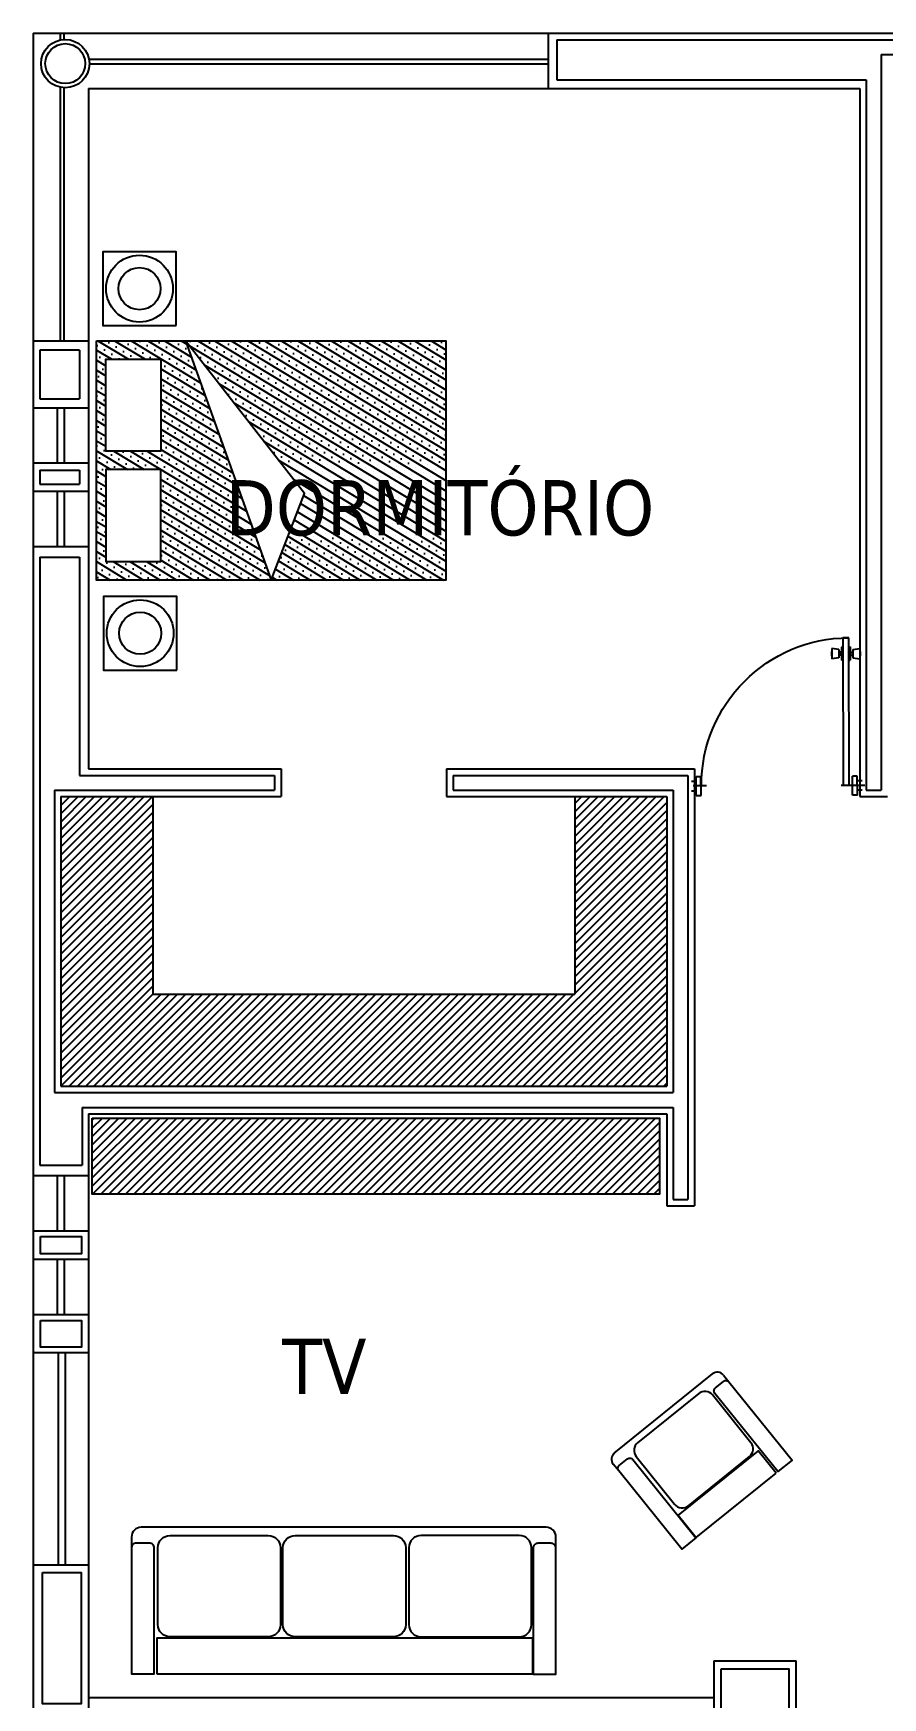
# Model space of a CAD drawing. Extents: x 152 to 700, y -120 to 84.
# Drawn here: x 222.54 to 227.16, y 27.2 to 36.25 of the extents above; entities that cross this region are included whole.
import ezdxf

# ---------------------------------------------------------------- set-up
doc = ezdxf.new("R2010")
doc.units = 0
doc.header["$LTSCALE"] = 0.03
doc.layers.get('0').update_dxf_attribs({"linetype": 'CONTINUOUS'})
for name, color, linetype in [('CALIDAD', 30, 'CONTINUOUS'), ('HERRERIA', 8, 'CONTINUOUS'), ('MUEBLES', 8, 'CONTINUOUS'), ('TEXTOS', 7, 'CONTINUOUS'), ('VENTANAS', 4, 'CONTINUOUS')]:
    doc.layers.add(name, color=color, linetype=linetype)
doc.styles.add('COTAS', font='tahoma.ttf', dxfattribs={"height": 0.1})
pattern_1 = [(148.86212, (-63.19567, -15.120315), (-0.02423903, -0.040121503), []), (148.86212, (-63.20361, -15.088134), (-0.02423903, -0.040121503), [0, -0.046875])]

# ---------------------------------------------------------------- blocks, each defined once
blk = doc.blocks.new('A$C74550830')
at = {"layer": 'MUEBLES', "linetype": 'Continuous'}
h = blk.add_hatch(dxfattribs=at)
h.set_pattern_fill('SACNCR', color=8, scale=0.5, angle=463.86212, style=0)
h.set_pattern_definition(pattern_1)
h.paths.add_polyline_path([(1.4154, 0.4842), (0, 0.4842), (0, 1.7842), (0.95, 1.7842), (0.7694, 1.313)])
h = blk.add_hatch(dxfattribs=at)
h.set_pattern_fill('SACNCR', color=8, scale=0.5, angle=463.86212, style=0)
h.set_pattern_definition(pattern_1)
h.paths.add_polyline_path([(0.95, 1.7842), (1.9, 1.7842), (1.9, 0.4842), (1.4154, 0.4842)])
h.paths.add_polyline_path([(1.55, 1.6842), (1.55, 1.1842), (1.85, 1.1842), (1.85, 1.6842)], flags=16)
h.paths.add_polyline_path([(1.85, 1.0842), (1.85, 0.5842), (1.55, 0.5842), (1.55, 1.0842)], flags=16)
at = {"layer": 'MUEBLES', "color": 8}
for points in [[(1.4625, 2.2736), (1.4625, 1.8736), (1.8625, 1.8736), (1.8625, 2.2736)], [(1.4662, 0.4), (1.4662, 0), (1.8662, 0), (1.8662, 0.4)]]:
    blk.add_lwpolyline(points, close=True, dxfattribs=at)
at = {"layer": 'MUEBLES', "color": 8, "linetype": 'Continuous'}
for points in [[(1.9, 0.4842), (0, 0.4842), (0, 1.7842), (1.9, 1.7842)], [(0.95, 1.7842), (0.7694, 1.313), (1.4154, 0.4842)], [(1.55, 1.6842), (1.55, 1.1842), (1.85, 1.1842), (1.85, 1.6842)], [(1.85, 1.6842), (1.55, 1.6842), (1.55, 1.1842), (1.85, 1.1842)], [(1.85, 1.0842), (1.85, 0.5842), (1.55, 0.5842), (1.55, 1.0842)], [(1.55, 1.0842), (1.85, 1.0842), (1.85, 0.5842), (1.55, 0.5842)]]:
    blk.add_lwpolyline(points, close=True, dxfattribs=at)
at = {"layer": 'MUEBLES', "color": 8}
for centre, radius in [((1.6625, 2.0736), 0.1815), ((1.6625, 2.0736), 0.1145), ((1.6662, 0.2), 0.1815), ((1.6662, 0.2), 0.1145)]:
    blk.add_circle(centre, radius, dxfattribs=at)
blk = doc.blocks.new('A$C7F5F34B9')
at = {"layer": 'MUEBLES'}
for p, q in [((0.0814, 0.8113), (0.1114, 0.8113)), ((0.0814, 0.0489), (0.0814, 0.8113)), ((0.1114, 0.8113), (0.1114, 0.0489)), ((0.0225, 0.7406), (0.0225, 0.7187)), ((0.0246, 0.7406), (0.0225, 0.7406)), ((0.0246, 0.7187), (0.0225, 0.7187)), ((0.0246, 0.7565), (0.0246, 0.7028)), ((0.0598, 0.7516), (0.0246, 0.7565)), ((0.0598, 0.7077), (0.0246, 0.7028)), ((0.0598, 0.7516), (0.0598, 0.7077)), ((0.0702, 0.738), (0.0598, 0.738)), ((0.0702, 0.7213), (0.0598, 0.7213)), ((0.0702, 0.72), (0.0702, 0.7393)), ((0.0803, 0.7639), (0.0744, 0.7639)), ((0.0744, 0.7639), (0.0744, 0.6954)), ((0.0803, 0.6954), (0.0744, 0.6954)), ((0.0803, 0.7639), (0.0803, 0.6954)), ((0.1125, 0.7639), (0.1125, 0.6954)), ((0.1125, 0.7639), (0.1183, 0.7639)), ((0.1125, 0.6954), (0.1183, 0.6954)), ((0.1183, 0.7639), (0.1183, 0.6954)), ((0.1226, 0.72), (0.1226, 0.7393)), ((0.1226, 0.738), (0.133, 0.738)), ((0.1226, 0.7213), (0.133, 0.7213)), ((0.133, 0.7516), (0.1682, 0.7565)), ((0.133, 0.7516), (0.133, 0.7077)), ((0.133, 0.7077), (0.1682, 0.7028)), ((0.1682, 0.7565), (0.1682, 0.7028)), ((0.1682, 0.7406), (0.1703, 0.7406)), ((0.1682, 0.7187), (0.1703, 0.7187)), ((0.1703, 0.7406), (0.1703, 0.7187)), ((0.039, 0.0978), (0.0635, 0.0978)), ((0.039, 0), (0.039, 0.0978)), ((0.0635, 0), (0.0635, 0.0978)), ((0.8701, 0.0978), (0.8457, 0.0978)), ((0.8457, 0), (0.8457, 0.0978)), ((0.8701, 0), (0.8701, 0.0978)), ((0, 0.0489), (0.1221, 0.0489)), ((0.0146, 0.0733), (0.039, 0.0733)), ((0.0146, 0.0244), (0.039, 0.0244)), ((0.8181, 0.0489), (0.8866, 0.0489)), ((0.8946, 0.0733), (0.8701, 0.0733)), ((0.8946, 0.0244), (0.8701, 0.0244)), ((0.039, 0), (0.0635, 0)), ((0.8701, 0), (0.8457, 0))]:
    blk.add_line(p, q, dxfattribs=at)
for centre, radius, start, end in [((0.0814, 0.0489), 0.7624, 0, 90), ((0.0706, 0.7432), 0.00393, 264.85268, 9.81939), ((0.0706, 0.7161), 0.00393, 350.18061, 95.14732), ((0.1222, 0.7432), 0.00393, 170.18061, 275.14732), ((0.1222, 0.7161), 0.00393, 84.85268, 189.81939)]:
    blk.add_arc(centre, radius, start, end, dxfattribs=at)

msp = doc.modelspace()

# ---------------------------------------------------------------- hatches: boundary and pattern name
at = {"layer": 'MUEBLES', "ltscale": 0.03}
h = msp.add_hatch(dxfattribs=at)
h.set_pattern_fill('ANSI31', color=256, scale=0.01, style=0)
h.set_pattern_definition([(45, (62.608397, 100.116756), (-0.0224506403, 0.0224506403), [])])
h.paths.add_polyline_path([(223.1892, 32.1028), (222.6892, 32.1028), (222.6892, 30.5278), (224.6142, 30.5278), (224.6142, 31.0278), (223.1892, 31.0278)])
h.paths.add_polyline_path([(225.4842, 31.0278), (224.6142, 31.0278), (224.6142, 30.5278), (225.9842, 30.5278), (225.9842, 32.1028), (225.4842, 32.1028)])
h = msp.add_hatch(dxfattribs=at)
h.set_pattern_fill('ANSI31', color=256, scale=0.01, style=0)
h.set_pattern_definition([(45, (62.608397, 100.705996), (-0.0224506403, 0.0224506403), [])])
h.paths.add_polyline_path([(224.6142, 30.3547), (224.6142, 29.9415), (225.9439, 29.9415), (225.9439, 30.3547)])
h.paths.add_polyline_path([(222.8592, 30.3547), (222.8592, 29.9415), (224.6142, 29.9415), (224.6142, 30.3547)])

# ---------------------------------------------------------------- linework, layer by layer
at = {"ltscale": 0.03}
for p, q in [((222.5392, 36.2528), (233.7642, 36.2528)), ((222.5392, 36.2528), (222.5392, 27.1028)), ((222.6856, 36.2528), (222.6856, 36.2163)), ((222.7047, 36.2528), (222.7047, 36.219)), ((225.3392, 36.2528), (225.3392, 35.9528)), ((222.8392, 35.9528), (227.0342, 35.9528)), ((222.8392, 35.9528), (222.8392, 32.2528)), ((227.0342, 35.9528), (227.0342, 32.1028)), ((222.837, 34.5785), (222.5392, 34.5785)), ((222.5392, 34.217), (222.8392, 34.217)), ((222.5392, 33.917), (222.8392, 33.917)), ((222.5392, 33.7628), (222.8392, 33.7628)), ((222.5392, 33.4628), (222.8392, 33.4628)), ((222.8392, 32.2528), (223.8867, 32.2528)), ((223.8867, 32.2528), (223.8867, 32.1028)), ((224.7867, 32.2528), (226.1342, 32.2528)), ((224.7867, 32.2528), (224.7867, 32.1028)), ((226.1342, 32.2528), (226.1342, 29.8778)), ((222.6892, 32.1028), (223.8867, 32.1028)), ((222.6892, 32.1028), (222.6892, 30.5278)), ((224.7867, 32.1028), (225.9842, 32.1028)), ((225.9842, 32.1028), (225.9842, 30.5278)), ((227.0342, 32.1028), (227.1842, 32.1028)), ((222.6892, 30.5278), (225.9842, 30.5278)), ((222.8392, 30.3778), (225.9842, 30.3778)), ((222.8392, 30.3778), (222.8392, 27.1028)), ((225.9842, 30.3778), (225.9842, 29.8778)), ((222.5392, 30.0417), (222.8392, 30.0417)), ((225.9842, 29.8778), (226.1342, 29.8778)), ((222.5392, 29.7417), (222.8392, 29.7417)), ((222.5392, 29.5875), (222.8392, 29.5875)), ((222.5392, 29.2875), (222.8392, 29.2875)), ((222.5392, 29.0796), (222.8392, 29.0796)), ((222.5392, 27.9254), (222.8392, 27.9254)), ((226.2392, 27.4028), (226.2392, 27.1028)), ((226.2392, 27.4028), (226.6875, 27.4028)), ((226.6875, 27.1028), (226.6875, 27.4028))]:
    msp.add_line(p, q, dxfattribs=at)
msp.add_circle((222.713, 36.0878), 0.1314, dxfattribs=at)
at = {"layer": 'CALIDAD', "ltscale": 0.03}
for p, q in [((225.3861, 36.2178), (230.832, 36.2178)), ((225.3861, 36.2178), (225.3861, 35.9996)), ((227.1492, 36.1378), (229.0692, 36.1378)), ((227.1492, 36.1378), (227.1492, 32.1378)), ((225.3861, 35.9996), (227.0692, 35.9996)), ((227.0692, 35.9996), (227.0692, 32.1378)), ((222.5742, 34.5302), (222.5742, 34.2653)), ((222.7905, 34.5302), (222.5742, 34.5302)), ((222.7905, 34.5302), (222.7905, 34.2653)), ((222.5742, 34.2653), (222.7905, 34.2653)), ((222.5742, 33.8783), (222.7905, 33.8783)), ((222.5742, 33.8783), (222.5742, 33.8015)), ((222.7905, 33.8783), (222.7905, 33.8015)), ((222.5742, 33.8015), (222.7905, 33.8015)), ((222.5742, 33.4048), (222.7905, 33.4048)), ((222.5742, 33.4048), (222.5742, 30.0994)), ((222.7905, 33.4048), (222.7905, 32.2178)), ((222.7905, 32.2178), (223.8517, 32.2178)), ((223.8517, 32.2178), (223.8517, 32.1378)), ((224.8217, 32.2178), (226.0992, 32.2178)), ((224.8217, 32.2178), (224.8217, 32.1378)), ((226.0992, 32.2178), (226.0992, 29.9128)), ((222.6542, 32.1378), (222.6542, 30.4928)), ((222.6542, 32.1378), (223.8517, 32.1378)), ((224.8217, 32.1378), (226.0192, 32.1378)), ((226.0192, 32.1378), (226.0192, 30.4928)), ((227.0692, 32.1378), (227.1492, 32.1378)), ((222.6542, 30.4928), (226.0192, 30.4928)), ((222.8042, 30.4128), (226.0192, 30.4128)), ((222.8042, 30.4128), (222.8042, 30.0994)), ((226.0192, 30.4128), (226.0192, 29.9128)), ((222.5742, 30.0994), (222.8042, 30.0994)), ((226.0192, 29.9128), (226.0992, 29.9128))]:
    msp.add_line(p, q, dxfattribs=at)
at = {"layer": 'CALIDAD'}
for points in [[(222.579, 29.7106), (222.8006, 29.7106), (222.8006, 29.6171), (222.579, 29.6171)], [(222.579, 29.2533), (222.8006, 29.2533), (222.8006, 29.1082), (222.579, 29.1082)], [(222.5899, 27.8839), (222.7996, 27.8839), (222.7996, 27.1696), (222.5899, 27.1696)], [(226.2797, 27.3593), (226.6482, 27.3593), (226.6482, 27.138), (226.2797, 27.138)]]:
    msp.add_lwpolyline(points, close=True, dxfattribs=at)
at = {"layer": 'CALIDAD', "ltscale": 0.03}
msp.add_circle((222.713, 36.0878), 0.1086, dxfattribs=at)
at = {"layer": 'MUEBLES', "ltscale": 0.03}
for p, q in [((223.1892, 32.1028), (223.1892, 31.0278)), ((225.4842, 32.1028), (225.4842, 31.0278)), ((223.1892, 31.0278), (225.4842, 31.0278))]:
    msp.add_line(p, q, dxfattribs=at)
at = {"layer": 'MUEBLES'}
for p, q in [((225.6989, 28.5334), (226.2328, 28.9634)), ((226.2926, 28.9569), (226.3224, 28.9199)), ((225.7227, 28.4361), (225.6925, 28.4737)), ((223.0732, 28.0765), (223.0732, 28.017)), ((225.3278, 28.1297), (223.1264, 28.1297)), ((225.381, 28.0161), (225.381, 28.0765))]:
    msp.add_line(p, q, dxfattribs=at)
at = {"layer": 'MUEBLES', "ltscale": 0.03}
msp.add_lwpolyline([(222.8592, 30.3547), (225.9439, 30.3547), (225.9439, 29.9415), (222.8592, 29.9415)], close=True, dxfattribs=at)
at = {"layer": 'MUEBLES'}
for points in [[(226.442, 28.5891), (226.2325, 28.8492, 0.414214), (226.1578, 28.8572), (225.8255, 28.5896, 0.414214), (225.8175, 28.5149), (226.0269, 28.2548, 0.414214), (226.1016, 28.2468), (226.4339, 28.5144, 0.414214)], [(226.3224, 28.9199), (226.6653, 28.4941), (226.5884, 28.4322), (226.2455, 28.858, -0.414214), (226.2487, 28.8879), (226.2925, 28.9232, -0.414214)], [(225.7996, 28.498), (226.1425, 28.0722), (226.0657, 28.0103), (225.7227, 28.4361, -0.414214), (225.726, 28.4659), (225.7698, 28.5012, -0.414214)], [(223.2164, 27.6005), (223.2164, 28.0186, -0.414214), (223.283, 28.0851), (223.8172, 28.0851, -0.414214), (223.8837, 28.0186), (223.8837, 27.6005, -0.414214), (223.8172, 27.534), (223.283, 27.534, -0.414214)], [(223.897, 27.6005), (223.897, 28.0186, -0.414214), (223.9635, 28.0851), (224.4977, 28.0851, -0.414214), (224.5642, 28.0186), (224.5642, 27.6005, -0.414214), (224.4977, 27.534), (223.9635, 27.534, -0.414214)], [(225.2488, 27.6005), (225.2488, 28.0186, 0.414214), (225.1823, 28.0851), (224.6481, 28.0851, 0.414214), (224.5816, 28.0186), (224.5816, 27.6005, 0.414214), (224.6481, 27.534), (225.1823, 27.534, 0.414214)], [(223.0732, 28.017), (223.0732, 27.3325), (223.1968, 27.3325), (223.1968, 28.017, 0.414214), (223.1702, 28.0436), (223.0998, 28.0436, 0.414214)], [(225.2574, 28.0161), (225.2574, 27.3316), (225.381, 27.3316), (225.381, 28.0161, 0.414214), (225.3544, 28.0427), (225.284, 28.0427, 0.414214)]]:
    msp.add_lwpolyline(points, format="xyb", close=True, dxfattribs=at)
for points in [[(226.5791, 28.4238), (226.4807, 28.546), (226.0458, 28.1958), (226.1442, 28.0735)], [(223.2125, 27.3316), (223.2125, 27.5281), (225.2547, 27.5281), (225.2547, 27.3316)]]:
    msp.add_lwpolyline(points, close=True, dxfattribs=at)
for centre, radius, start, end in [((226.2595, 28.9303), 0.0425, 38.84456, 128.84456), ((225.7256, 28.5003), 0.0425, 128.84456, 218.84456), ((223.1264, 28.0765), 0.0532, 90, 180), ((225.3278, 28.0765), 0.0532, 0, 90)]:
    msp.add_arc(centre, radius, start, end, dxfattribs=at)
at = {"layer": 'VENTANAS', "ltscale": 0.03}
for p, q in [((222.8412, 36.1115), (225.3392, 36.1115)), ((222.8444, 36.0858), (225.3392, 36.0858)), ((222.6856, 35.9592), (222.6856, 34.5785)), ((222.7047, 35.9566), (222.7047, 34.5785)), ((222.6683, 34.217), (222.6683, 33.917)), ((222.7068, 34.217), (222.7068, 33.917)), ((222.6683, 33.7628), (222.6683, 33.4628)), ((222.7068, 33.7628), (222.7068, 33.4628)), ((222.6683, 30.0417), (222.6683, 29.7417)), ((222.7068, 30.0417), (222.7068, 29.7417)), ((222.6683, 29.5875), (222.6683, 29.2875)), ((222.7068, 29.5875), (222.7068, 29.2875)), ((222.6741, 29.0796), (222.6741, 27.9254)), ((222.7126, 29.0796), (222.7126, 27.9254)), ((222.8392, 27.205), (226.2392, 27.205))]:
    msp.add_line(p, q, dxfattribs=at)

# ---------------------------------------------------------------- block references
at = {"ltscale": 0.03, "rotation": 180}
msp.add_blockref('A$C74550830', (224.7829, 35.0644), dxfattribs=at)
at = {"layer": 'HERRERIA', "xscale": -1.053764004767633, "yscale": 1.053764004767633, "zscale": 1.053764004767633, "rotation": 0.1394060861545743}
msp.add_blockref('A$C7F5F34B9', (227.0615, 32.1112), dxfattribs=at)

# ---------------------------------------------------------------- texts
at = {"layer": 'TEXTOS', "ltscale": 0.03, "style": 'COTAS'}
for s, p in [('DORMITÓRIO', (223.5857, 33.5231)), ('TV', (223.893, 28.8553))]:
    msp.add_text(s, height=0.3, dxfattribs=at).set_placement(p)

doc.saveas('drawing.dxf')
